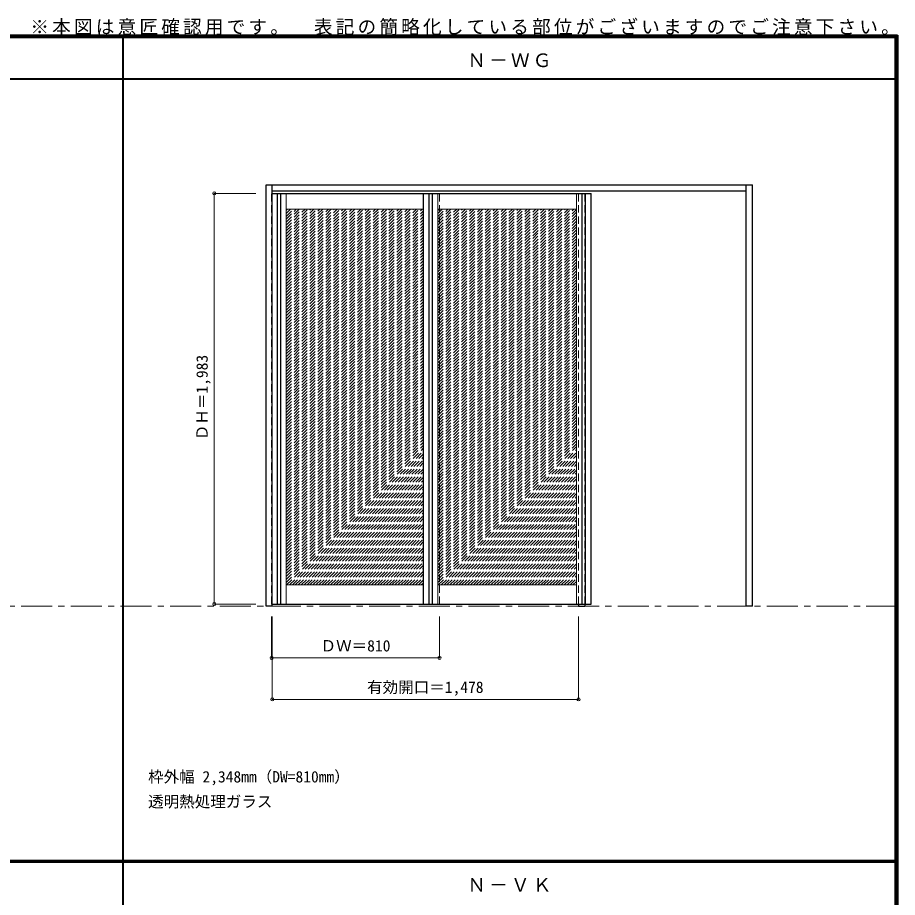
# Model space of a CAD drawing. Units: millimetres, scale not verified. Extents: x -6000 to 5700, y -4307 to 4260.
# Drawn here: x 1454 to 5700, y 12 to 4260 of the extents above; entities that cross this region are included whole.
import ezdxf
from ezdxf.enums import TextEntityAlignment as Align

# ---------------------------------------------------------------- set-up
doc = ezdxf.new("R2010")
doc.units = ezdxf.units.MM
doc.header["$LTSCALE"] = 30
doc.header["$PDMODE"] = 32
doc.header["$PDSIZE"] = 15
doc.linetypes.add('CHAIN1', pattern=[8, 5, -1, 1, -1])
doc.linetypes.add('DASHED1', pattern=[1.8, 1.2, -0.6])
for name, color, linetype, lineweight in [('0-1_通り芯', 7, 'CHAIN1', 18), ('0-2_扉', 4, 'DASHED1', 9), ('0-3_仕上げ', 3, 'Continuous', 25), ('0-4_枠', 3, 'Continuous', 25), ('0-B_寸法', 7, 'Continuous', 9), ('0-C_ハッチ', 4, 'DASHED1', 9), ('F-1_枠', 6, 'Continuous', 40)]:
    doc.layers.add(name, color=color, linetype=linetype, lineweight=lineweight)
doc.layers.add('0-A_文字', color=7, linetype='Continuous')
doc.styles.add('ＭＳ ゴシック', font='')
doc.styles.get('ＭＳ ゴシック').set_extended_font_data('MS Gothic')

msp = doc.modelspace()

# ---------------------------------------------------------------- linework, layer by layer
at = {"layer": '0-1_通り芯'}
msp.add_line((-5490, 1418), (5690, 1418), dxfattribs=at)
at = {"layer": '0-2_扉'}
for p, q in [((2679.67, 3411.5), (2682.67, 3411.5)), ((2679.67, 1428.5), (2679.67, 3411.5)), ((3489.67, 1428.5), (3489.67, 3411.5)), ((2682.67, 1428.5), (2679.67, 1428.5))]:
    msp.add_line(p, q, dxfattribs=at)
at = {"layer": '0-2_扉', "color": 3, "linetype": 'Continuous', "lineweight": 25}
for p, q in [((2682.67, 3411.5), (4221.67, 3411.5)), ((3411.67, 3411.5), (3411.67, 1428.5))]:
    msp.add_line(p, q, dxfattribs=at)
msp.add_lwpolyline([(2682.67, 1428.5), (4221.67, 1428.5), (4221.67, 3411.5)], dxfattribs=at)
at = {"layer": '0-3_仕上げ'}
for p, q in [((2707.17, 3411.5), (2707.17, 1428.5)), ((2722.17, 3411.5), (2722.17, 1428.5)), ((3439.17, 3411.5), (3439.17, 1428.5)), ((3454.17, 3411.5), (3454.17, 1428.5)), ((4179.17, 1428.5), (4179.17, 3411.5)), ((4194.17, 1428.5), (4194.17, 3411.5))]:
    msp.add_line(p, q, dxfattribs=at)
at = {"layer": '0-3_仕上げ', "color": 7, "lineweight": 18}
for p, q in [((2749.67, 3411.5), (2749.67, 1428.5)), ((3481.67, 3411.5), (3481.67, 1428.5)), ((4151.67, 1428.5), (4151.67, 3411.5)), ((3411.67, 3335.5), (2749.67, 3335.5)), ((4151.67, 3335.5), (3481.67, 3335.5)), ((3411.67, 1520.5), (2749.67, 1520.5)), ((4151.67, 1520.5), (3481.67, 1520.5))]:
    msp.add_line(p, q, dxfattribs=at)
at = {"layer": '0-4_枠'}
for p, q in [((2652.67, 3453), (5000.67, 3453)), ((2682.67, 1418), (2682.67, 3453)), ((4970.67, 1418), (4970.67, 3453)), ((5000.67, 1418), (5000.67, 3453)), ((2682.67, 3423), (4970.67, 3423)), ((4160.67, 1428.5), (4160.67, 1418)), ((4160.67, 1418), (4190.67, 1418)), ((4190.67, 1428.5), (4190.67, 1418)), ((5000.67, 1418), (4970.67, 1418))]:
    msp.add_line(p, q, dxfattribs=at)
at = {"layer": '0-4_枠', "color": 4, "linetype": 'DASHED1', "lineweight": 9}
for p, q in [((4160.67, 1428.5), (4160.67, 3423)), ((4190.67, 1428.5), (4190.67, 3423))]:
    msp.add_line(p, q, dxfattribs=at)
at = {"layer": '0-4_枠'}
msp.add_lwpolyline([(2682.67, 1418), (2652.67, 1418), (2652.67, 3453)], dxfattribs=at)
at = {"layer": '0-B_寸法', "color": 4}
for p, q in [((2402.67, 3411.5), (2402.67, 1428.5)), ((2402.67, 3411.5), (2602.67, 3411.5)), ((2402.67, 1428.5), (2602.67, 1428.5)), ((2679.67, 1168), (2679.67, 1368)), ((2682.67, 968), (2682.67, 1368)), ((3489.67, 1168), (3489.67, 1368)), ((4160.67, 968), (4160.67, 1368)), ((3489.67, 1168), (2679.67, 1168)), ((2682.67, 968), (4160.67, 968))]:
    msp.add_line(p, q, dxfattribs=at)
at = {"layer": '0-B_寸法'}
for p in [(2402.67, 3411.5), (2402.67, 1428.5), (2679.67, 1168), (3489.67, 1168), (2682.67, 968), (4160.67, 968)]:
    msp.add_point(p, dxfattribs=at)
at = {"layer": '0-C_ハッチ'}
for p, q in [((2749.67, 3314.7), (2770.46, 3335.5)), ((2749.67, 3300.56), (2784.61, 3335.5)), ((2749.67, 3272.27), (2812.89, 3335.5)), ((2749.67, 3258.13), (2827.03, 3335.5)), ((2749.67, 3286.42), (2798.75, 3335.5)), ((2749.67, 3328.84), (2756.32, 3335.5)), ((2749.67, 3243.99), (2841.18, 3335.5)), ((2749.67, 3229.85), (2855.32, 3335.5)), ((2749.67, 3201.56), (2883.6, 3335.5)), ((2749.67, 3187.42), (2897.74, 3335.5)), ((2749.67, 3215.71), (2869.46, 3335.5)), ((2749.67, 3173.28), (2911.89, 3335.5)), ((2749.67, 3159.14), (2926.03, 3335.5)), ((2749.67, 3130.85), (2954.31, 3335.5)), ((2749.67, 3116.71), (2968.45, 3335.5)), ((2749.67, 3145), (2940.17, 3335.5)), ((2749.67, 3102.57), (2982.6, 3335.5)), ((2749.67, 3088.43), (2996.74, 3335.5)), ((2749.67, 3060.14), (3025.02, 3335.5)), ((2749.67, 3046), (3039.17, 3335.5)), ((2749.67, 3074.28), (3010.88, 3335.5)), ((2749.67, 3031.86), (3053.31, 3335.5)), ((2749.67, 3017.72), (3067.45, 3335.5)), ((2749.67, 2989.43), (3095.73, 3335.5)), ((2749.67, 3003.57), (3081.59, 3335.5)), ((2749.67, 2975.29), (3109.88, 3335.5)), ((2749.67, 2961.15), (3124.02, 3335.5)), ((2749.67, 2947.01), (3138.16, 3335.5)), ((2749.67, 2918.72), (3166.44, 3335.5)), ((2749.67, 2904.58), (3180.59, 3335.5)), ((2749.67, 2932.86), (3152.3, 3335.5)), ((2749.67, 2890.44), (3194.73, 3335.5)), ((2749.67, 2876.29), (3208.87, 3335.5)), ((2749.67, 2848.01), (3237.16, 3335.5)), ((2749.67, 2833.87), (3251.3, 3335.5)), ((2749.67, 2862.15), (3223.01, 3335.5)), ((2749.67, 2819.73), (3265.44, 3335.5)), ((2749.67, 2805.58), (3279.58, 3335.5)), ((2749.67, 2777.3), (3307.87, 3335.5)), ((2749.67, 2763.16), (3322.01, 3335.5)), ((2749.67, 2791.44), (3293.72, 3335.5)), ((2749.67, 2749.02), (3336.15, 3335.5)), ((2749.67, 2734.87), (3350.29, 3335.5)), ((2749.67, 2706.59), (3378.58, 3335.5)), ((2749.67, 2692.45), (3392.72, 3335.5)), ((2749.67, 2720.73), (3364.43, 3335.5)), ((2749.67, 2678.31), (3406.86, 3335.5)), ((2749.67, 2664.16), (3411.67, 3326.16)), ((3481.67, 3314.7), (3502.46, 3335.5)), ((3481.67, 3300.56), (3516.61, 3335.5)), ((3481.67, 3272.27), (3544.89, 3335.5)), ((3481.67, 3258.13), (3559.03, 3335.5)), ((3481.67, 3286.42), (3530.75, 3335.5)), ((3481.67, 3328.84), (3488.32, 3335.5)), ((3481.67, 3243.99), (3573.18, 3335.5)), ((3481.67, 3229.85), (3587.32, 3335.5)), ((3481.67, 3201.56), (3615.6, 3335.5)), ((3481.67, 3187.42), (3629.74, 3335.5)), ((3481.67, 3215.71), (3601.46, 3335.5)), ((3481.67, 3173.28), (3643.89, 3335.5)), ((3481.67, 3159.14), (3658.03, 3335.5)), ((3481.67, 3130.85), (3686.31, 3335.5)), ((3481.67, 3116.71), (3700.45, 3335.5)), ((3481.67, 3145), (3672.17, 3335.5)), ((3481.67, 3102.57), (3714.6, 3335.5)), ((3481.67, 3088.43), (3728.74, 3335.5)), ((3481.67, 3060.14), (3757.02, 3335.5)), ((3481.67, 3046), (3771.17, 3335.5)), ((3481.67, 3074.28), (3742.88, 3335.5)), ((3481.67, 3031.86), (3785.31, 3335.5)), ((3481.67, 3017.72), (3799.45, 3335.5)), ((3481.67, 2989.43), (3827.73, 3335.5)), ((3481.67, 3003.57), (3813.59, 3335.5)), ((3481.67, 2975.29), (3841.88, 3335.5)), ((3481.67, 2961.15), (3856.02, 3335.5)), ((3481.67, 2947.01), (3870.16, 3335.5)), ((3481.67, 2918.72), (3898.44, 3335.5)), ((3481.67, 2904.58), (3912.59, 3335.5)), ((3481.67, 2932.86), (3884.3, 3335.5)), ((3481.67, 2890.44), (3926.73, 3335.5)), ((3481.67, 2876.29), (3940.87, 3335.5)), ((3481.67, 2848.01), (3969.16, 3335.5)), ((3481.67, 2833.87), (3983.3, 3335.5)), ((3481.67, 2862.15), (3955.01, 3335.5)), ((3481.67, 2819.73), (3997.44, 3335.5)), ((3481.67, 2805.58), (4011.58, 3335.5)), ((3481.67, 2777.3), (4039.87, 3335.5)), ((3481.67, 2763.16), (4054.01, 3335.5)), ((3481.67, 2791.44), (4025.72, 3335.5)), ((3481.67, 2749.02), (4068.15, 3335.5)), ((3481.67, 2734.87), (4082.29, 3335.5)), ((3481.67, 2706.59), (4110.58, 3335.5)), ((3481.67, 2692.45), (4124.72, 3335.5)), ((3481.67, 2720.73), (4096.43, 3335.5)), ((3481.67, 2678.31), (4138.86, 3335.5)), ((3481.67, 2664.16), (4151.67, 3334.16)), ((3481.67, 2650.02), (4151.67, 3320.02)), ((2749.67, 2650.02), (3411.67, 3312.02)), ((2749.67, 2635.88), (3411.67, 3297.88)), ((2749.67, 2621.74), (3411.67, 3283.74)), ((3481.67, 2635.88), (4151.67, 3305.88)), ((3481.67, 2621.74), (4151.67, 3291.74)), ((3481.67, 2607.59), (4151.67, 3277.59)), ((2749.67, 2607.59), (3411.67, 3269.59)), ((2749.67, 2593.45), (3411.67, 3255.45)), ((2749.67, 2579.31), (3411.67, 3241.31)), ((3481.67, 2593.45), (4151.67, 3263.45)), ((3481.67, 2579.31), (4151.67, 3249.31)), ((3481.67, 2565.17), (4151.67, 3235.17)), ((2749.67, 2565.17), (3411.67, 3227.17)), ((2749.67, 2551.03), (3411.67, 3213.03)), ((2749.67, 2536.88), (3411.67, 3198.88)), ((3481.67, 2551.03), (4151.67, 3221.03)), ((3481.67, 2536.88), (4151.67, 3206.88)), ((3481.67, 2522.74), (4151.67, 3192.74)), ((2749.67, 2522.74), (3411.67, 3184.74)), ((2749.67, 2508.6), (3411.67, 3170.6)), ((2749.67, 2494.46), (3411.67, 3156.46)), ((3481.67, 2508.6), (4151.67, 3178.6)), ((3481.67, 2494.46), (4151.67, 3164.46)), ((3481.67, 2480.32), (4151.67, 3150.32)), ((2749.67, 2480.32), (3411.67, 3142.32)), ((2749.67, 2466.17), (3411.67, 3128.17)), ((2749.67, 2452.03), (3411.67, 3114.03)), ((3481.67, 2466.17), (4151.67, 3136.17)), ((3481.67, 2452.03), (4151.67, 3122.03)), ((3481.67, 2437.89), (4151.67, 3107.89)), ((2749.67, 2437.89), (3411.67, 3099.89)), ((2749.67, 2423.75), (3411.67, 3085.75)), ((2749.67, 2409.6), (3411.67, 3071.6)), ((3481.67, 2423.75), (4151.67, 3093.75)), ((3481.67, 2409.6), (4151.67, 3079.6)), ((3481.67, 2395.46), (4151.67, 3065.46)), ((2749.67, 2395.46), (3411.67, 3057.46)), ((2749.67, 2381.32), (3411.67, 3043.32)), ((2749.67, 2367.18), (3411.67, 3029.18)), ((3481.67, 2381.32), (4151.67, 3051.32)), ((3481.67, 2367.18), (4151.67, 3037.18)), ((3481.67, 2353.04), (4151.67, 3023.04)), ((2749.67, 2353.04), (3411.67, 3015.04)), ((2749.67, 2338.89), (3411.67, 3000.89)), ((2749.67, 2324.75), (3411.67, 2986.75)), ((3481.67, 2338.89), (4151.67, 3008.89)), ((3481.67, 2324.75), (4151.67, 2994.75)), ((3481.67, 2310.61), (4151.67, 2980.61)), ((2749.67, 2310.61), (3411.67, 2972.61)), ((2749.67, 2296.47), (3411.67, 2958.47)), ((2749.67, 2282.33), (3411.67, 2944.33)), ((3481.67, 2296.47), (4151.67, 2966.47)), ((3481.67, 2282.33), (4151.67, 2952.33)), ((3481.67, 2268.18), (4151.67, 2938.18)), ((2749.67, 2268.18), (3411.67, 2930.18)), ((2749.67, 2254.04), (3411.67, 2916.04)), ((2749.67, 2239.9), (3411.67, 2901.9)), ((3481.67, 2254.04), (4151.67, 2924.04)), ((3481.67, 2239.9), (4151.67, 2909.9)), ((3481.67, 2225.76), (4151.67, 2895.76)), ((2749.67, 2225.76), (3411.67, 2887.76)), ((2749.67, 2211.61), (3411.67, 2873.61)), ((2749.67, 2197.47), (3411.67, 2859.47)), ((3481.67, 2211.61), (4151.67, 2881.61)), ((3481.67, 2197.47), (4151.67, 2867.47)), ((3481.67, 2183.33), (4151.67, 2853.33)), ((2749.67, 2183.33), (3411.67, 2845.33)), ((2749.67, 2169.19), (3411.67, 2831.19)), ((2749.67, 2155.05), (3411.67, 2817.05)), ((3481.67, 2169.19), (4151.67, 2839.19)), ((3481.67, 2155.05), (4151.67, 2825.05)), ((3481.67, 2140.9), (4151.67, 2810.9)), ((2749.67, 2140.9), (3411.67, 2802.9)), ((2749.67, 2126.76), (3411.67, 2788.76)), ((2749.67, 2112.62), (3411.67, 2774.62)), ((3481.67, 2126.76), (4151.67, 2796.76)), ((3481.67, 2112.62), (4151.67, 2782.62)), ((3481.67, 2098.48), (4151.67, 2768.48)), ((2749.67, 2098.48), (3411.67, 2760.48)), ((2749.67, 2084.34), (3411.67, 2746.34)), ((2749.67, 2070.19), (3411.67, 2732.19)), ((3481.67, 2084.34), (4151.67, 2754.34)), ((3481.67, 2070.19), (4151.67, 2740.19)), ((3481.67, 2056.05), (4151.67, 2726.05)), ((2749.67, 2056.05), (3411.67, 2718.05)), ((2749.67, 2041.91), (3411.67, 2703.91)), ((2749.67, 2027.77), (3411.67, 2689.77)), ((3481.67, 2041.91), (4151.67, 2711.91)), ((3481.67, 2027.77), (4151.67, 2697.77)), ((3481.67, 2013.62), (4151.67, 2683.62)), ((2749.67, 2013.62), (3411.67, 2675.62)), ((2749.67, 1999.48), (3411.67, 2661.48)), ((2749.67, 1985.34), (3411.67, 2647.34)), ((3481.67, 1999.48), (4151.67, 2669.48)), ((3481.67, 1985.34), (4151.67, 2655.34)), ((3481.67, 1971.2), (4151.67, 2641.2)), ((2749.67, 1971.2), (3411.67, 2633.2)), ((2749.67, 1957.06), (3411.67, 2619.06)), ((2749.67, 1942.91), (3411.67, 2604.91)), ((3481.67, 1957.06), (4151.67, 2627.06)), ((3481.67, 1942.91), (4151.67, 2612.91)), ((3481.67, 1928.77), (4151.67, 2598.77)), ((2749.67, 1928.77), (3411.67, 2590.77)), ((2749.67, 1914.63), (3411.67, 2576.63)), ((2749.67, 1900.49), (3411.67, 2562.49)), ((3481.67, 1914.63), (4151.67, 2584.63)), ((3481.67, 1900.49), (4151.67, 2570.49)), ((3481.67, 1886.35), (4151.67, 2556.35)), ((2749.67, 1886.35), (3411.67, 2548.35)), ((2749.67, 1872.2), (3411.67, 2534.2)), ((2749.67, 1858.06), (3411.67, 2520.06)), ((3481.67, 1872.2), (4151.67, 2542.2)), ((3481.67, 1858.06), (4151.67, 2528.06)), ((3481.67, 1843.92), (4151.67, 2513.92)), ((2749.67, 1843.92), (3411.67, 2505.92)), ((2749.67, 1829.78), (3411.67, 2491.78)), ((2749.67, 1815.63), (3411.67, 2477.63)), ((3481.67, 1829.78), (4151.67, 2499.78)), ((3481.67, 1815.63), (4151.67, 2485.63)), ((3481.67, 1801.49), (4151.67, 2471.49)), ((2749.67, 1801.49), (3411.67, 2463.49)), ((2749.67, 1787.35), (3411.67, 2449.35)), ((2749.67, 1773.21), (3411.67, 2435.21)), ((3481.67, 1787.35), (4151.67, 2457.35)), ((3481.67, 1773.21), (4151.67, 2443.21)), ((3481.67, 1759.07), (4151.67, 2429.07)), ((2749.67, 1759.07), (3411.67, 2421.07)), ((2749.67, 1744.92), (3411.67, 2406.92)), ((2749.67, 1730.78), (3411.67, 2392.78)), ((3481.67, 1744.92), (4151.67, 2414.92)), ((3481.67, 1730.78), (4151.67, 2400.78)), ((3481.67, 1716.64), (4151.67, 2386.64)), ((2749.67, 1716.64), (3411.67, 2378.64)), ((2749.67, 1702.5), (3411.67, 2364.5)), ((2749.67, 1688.36), (3411.67, 2350.36)), ((3481.67, 1702.5), (4151.67, 2372.5)), ((3481.67, 1688.36), (4151.67, 2358.36)), ((3481.67, 1674.21), (4151.67, 2344.21)), ((2749.67, 1674.21), (3411.67, 2336.21)), ((2749.67, 1660.07), (3411.67, 2322.07)), ((2749.67, 1645.93), (3411.67, 2307.93)), ((3481.67, 1660.07), (4151.67, 2330.07)), ((3481.67, 1645.93), (4151.67, 2315.93)), ((3481.67, 1631.79), (4151.67, 2301.79)), ((2749.67, 1631.79), (3411.67, 2293.79)), ((2749.67, 1617.64), (3411.67, 2279.64)), ((2749.67, 1603.5), (3411.67, 2265.5)), ((3481.67, 1617.64), (4151.67, 2287.64)), ((3481.67, 1603.5), (4151.67, 2273.5)), ((3481.67, 1589.36), (4151.67, 2259.36)), ((2749.67, 1589.36), (3411.67, 2251.36)), ((2749.67, 1575.22), (3411.67, 2237.22)), ((2749.67, 1561.08), (3411.67, 2223.08)), ((3481.67, 1575.22), (4151.67, 2245.22)), ((3481.67, 1561.08), (4151.67, 2231.08)), ((3481.67, 1546.93), (4151.67, 2216.93)), ((2749.67, 1546.93), (3411.67, 2208.93)), ((2749.67, 1532.79), (3411.67, 2194.79)), ((2751.52, 1520.5), (3411.67, 2180.65)), ((3481.67, 1532.79), (4151.67, 2202.79)), ((3483.52, 1520.5), (4151.67, 2188.65)), ((3497.66, 1520.5), (4151.67, 2174.51)), ((2765.66, 1520.5), (3411.67, 2166.51)), ((2779.8, 1520.5), (3411.67, 2152.37)), ((2793.94, 1520.5), (3411.67, 2138.22)), ((3511.8, 1520.5), (4151.67, 2160.37)), ((3525.94, 1520.5), (4151.67, 2146.22)), ((3540.08, 1520.5), (4151.67, 2132.08)), ((2808.08, 1520.5), (3411.67, 2124.08)), ((2822.23, 1520.5), (3411.67, 2109.94)), ((2836.37, 1520.5), (3411.67, 2095.8)), ((2850.51, 1520.5), (3411.67, 2081.65)), ((3554.23, 1520.5), (4151.67, 2117.94)), ((3568.37, 1520.5), (4151.67, 2103.8)), ((3582.51, 1520.5), (4151.67, 2089.65)), ((2864.65, 1520.5), (3411.67, 2067.51)), ((2878.8, 1520.5), (3411.67, 2053.37)), ((2892.94, 1520.5), (3411.67, 2039.23)), ((3596.65, 1520.5), (4151.67, 2075.51)), ((3610.8, 1520.5), (4151.67, 2061.37)), ((3624.94, 1520.5), (4151.67, 2047.23)), ((2907.08, 1520.5), (3411.67, 2025.09)), ((2921.22, 1520.5), (3411.67, 2010.94)), ((2935.36, 1520.5), (3411.67, 1996.8)), ((3639.08, 1520.5), (4151.67, 2033.09)), ((3653.22, 1520.5), (4151.67, 2018.94)), ((3667.36, 1520.5), (4151.67, 2004.8)), ((2949.51, 1520.5), (3411.67, 1982.66)), ((2963.65, 1520.5), (3411.67, 1968.52)), ((2977.79, 1520.5), (3411.67, 1954.38)), ((3681.51, 1520.5), (4151.67, 1990.66)), ((3695.65, 1520.5), (4151.67, 1976.52)), ((3709.79, 1520.5), (4151.67, 1962.38)), ((2991.93, 1520.5), (3411.67, 1940.23)), ((3006.07, 1520.5), (3411.67, 1926.09)), ((3020.22, 1520.5), (3411.67, 1911.95)), ((3723.93, 1520.5), (4151.67, 1948.23)), ((3738.07, 1520.5), (4151.67, 1934.09)), ((3752.22, 1520.5), (4151.67, 1919.95)), ((3034.36, 1520.5), (3411.67, 1897.81)), ((3048.5, 1520.5), (3411.67, 1883.67)), ((3062.64, 1520.5), (3411.67, 1869.52)), ((3766.36, 1520.5), (4151.67, 1905.81)), ((3780.5, 1520.5), (4151.67, 1891.67)), ((3794.64, 1520.5), (4151.67, 1877.52)), ((3076.79, 1520.5), (3411.67, 1855.38)), ((3090.93, 1520.5), (3411.67, 1841.24)), ((3105.07, 1520.5), (3411.67, 1827.1)), ((3808.79, 1520.5), (4151.67, 1863.38)), ((3822.93, 1520.5), (4151.67, 1849.24)), ((3837.07, 1520.5), (4151.67, 1835.1)), ((3119.21, 1520.5), (3411.67, 1812.95)), ((3133.35, 1520.5), (3411.67, 1798.81)), ((3147.5, 1520.5), (3411.67, 1784.67)), ((3851.21, 1520.5), (4151.67, 1820.95)), ((3865.35, 1520.5), (4151.67, 1806.81)), ((3879.5, 1520.5), (4151.67, 1792.67)), ((3161.64, 1520.5), (3411.67, 1770.53)), ((3175.78, 1520.5), (3411.67, 1756.39)), ((3189.92, 1520.5), (3411.67, 1742.24)), ((3893.64, 1520.5), (4151.67, 1778.53)), ((3907.78, 1520.5), (4151.67, 1764.39)), ((3921.92, 1520.5), (4151.67, 1750.24)), ((3204.06, 1520.5), (3411.67, 1728.1)), ((3218.21, 1520.5), (3411.67, 1713.96)), ((3232.35, 1520.5), (3411.67, 1699.82)), ((3936.06, 1520.5), (4151.67, 1736.1)), ((3950.21, 1520.5), (4151.67, 1721.96)), ((3964.35, 1520.5), (4151.67, 1707.82)), ((3246.49, 1520.5), (3411.67, 1685.68)), ((3260.63, 1520.5), (3411.67, 1671.53)), ((3274.78, 1520.5), (3411.67, 1657.39)), ((3978.49, 1520.5), (4151.67, 1693.68)), ((3992.63, 1520.5), (4151.67, 1679.53)), ((4006.78, 1520.5), (4151.67, 1665.39)), ((3288.92, 1520.5), (3411.67, 1643.25)), ((3303.06, 1520.5), (3411.67, 1629.11)), ((3317.2, 1520.5), (3411.67, 1614.96)), ((4020.92, 1520.5), (4151.67, 1651.25)), ((4035.06, 1520.5), (4151.67, 1637.11)), ((4049.2, 1520.5), (4151.67, 1622.96)), ((3331.34, 1520.5), (3411.67, 1600.82)), ((3345.49, 1520.5), (3411.67, 1586.68)), ((3359.63, 1520.5), (3411.67, 1572.54)), ((4063.34, 1520.5), (4151.67, 1608.82)), ((4077.49, 1520.5), (4151.67, 1594.68)), ((4091.63, 1520.5), (4151.67, 1580.54)), ((3373.77, 1520.5), (3411.67, 1558.4)), ((3387.91, 1520.5), (3411.67, 1544.25)), ((3402.05, 1520.5), (3411.67, 1530.11)), ((4105.77, 1520.5), (4151.67, 1566.4)), ((4119.91, 1520.5), (4151.67, 1552.25)), ((4134.05, 1520.5), (4151.67, 1538.11))]:
    msp.add_line(p, q, dxfattribs=at)
at = {"layer": 'F-1_枠'}
for p, q in [((-6000, 4175), (5700, 4175)), ((-6000, 4170), (5700, 4170)), ((-6000, 4165), (5700, 4165)), ((1963.33, -3790), (1963.33, 4175)), ((5690, 4175), (5690, -4205)), ((5695, 4175), (5695, -4205)), ((5700, 4175), (5700, -4205)), ((-6000, 3965), (5700, 3965)), ((-6000, 190.5), (5700, 190.5)), ((-6000, 187.5), (5700, 187.5)), ((-6000, 184.5), (5700, 184.5))]:
    msp.add_line(p, q, dxfattribs=at)

# ---------------------------------------------------------------- texts
at = {"layer": '0-A_文字', "style": 'ＭＳ ゴシック'}
for s, p in [('枠外幅 2,348mm（DW=810mm）', (2083.33, 550.5)), ('透明熱処理ガラス', (2083.33, 430.5))]:
    msp.add_text(s, height=54.99, dxfattribs=at).set_placement(p, align=Align.BOTTOM_LEFT)
at = {"layer": '0-A_文字', "char_height": 65.98, "attachment_point": 7, "style": 'ＭＳ ゴシック'}
for s, insert in [('\\T1.17;※本図は意匠確認用です。\u3000表記の簡略化している部位がございますのでご注意下さい。', (1515, 4175)), ('\\T1.17;Ｎ－ＷＧ', (3624.17, 4020)), ('\\T1.17;Ｎ－ＶＫ', (3624.17, 39.5))]:
    msp.add_mtext(s, dxfattribs=dict(at, insert=insert))
at = {"layer": '0-B_寸法', "style": 'ＭＳ ゴシック'}
msp.add_text('ＤＨ＝1,983', height=54.99, rotation=90, dxfattribs=at).set_placement((2387.67, 2219.75), align=Align.BOTTOM_LEFT)
for s, p in [('ＤＷ＝810', (2915.92, 1183)), ('有効開口＝1,478', (3140.42, 983))]:
    msp.add_text(s, height=54.99, dxfattribs=at).set_placement(p, align=Align.BOTTOM_LEFT)

doc.saveas('drawing.dxf')
